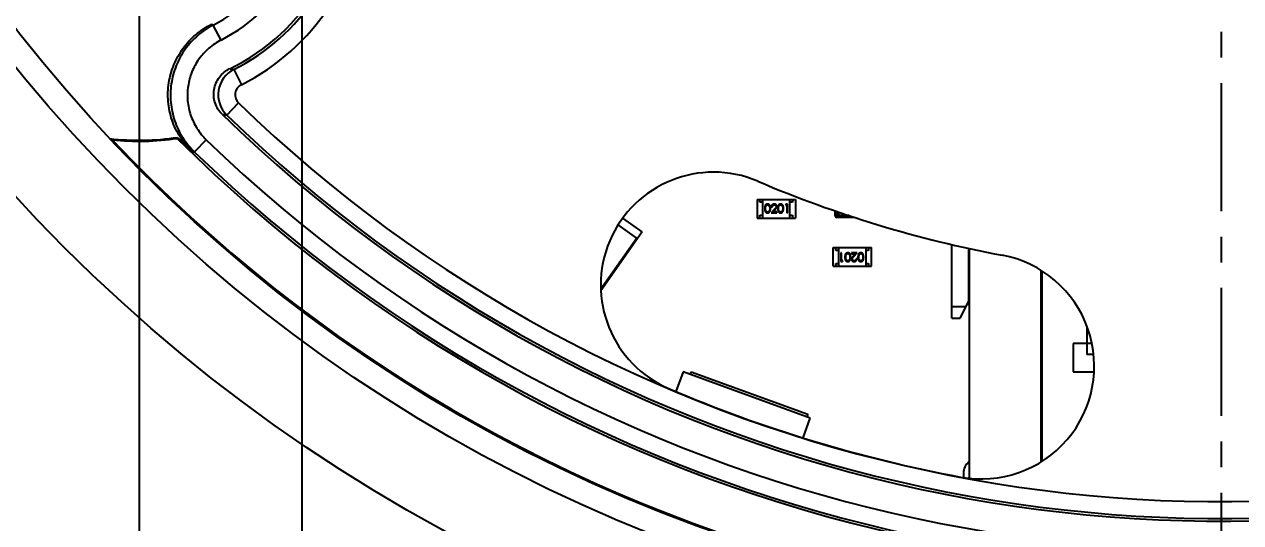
# Model space of a CAD drawing. Header units: millimetres. Extents: x -61 to 249, y -179 to 12.
# Drawn here: x 184.17 to 205.73, y -107.29 to -98.46 of the extents above; entities that cross this region are included whole.
import ezdxf

# ---------------------------------------------------------------- set-up
doc = ezdxf.new("R2010")
doc.units = ezdxf.units.MM
doc.header["$LTSCALE"] = 1.21
doc.header["$MEASUREMENT"] = 0
doc.header["$PDMODE"] = 3
doc.header["$PDSIZE"] = 0.3125
doc.linetypes.add('CENTER', pattern=[0.6, 0.375, -0.075, 0.075, -0.075])
doc.layers.get('0').update_dxf_attribs({"linetype": 'CONTINUOUS'})
doc.layers.get('DEFPOINTS').update_dxf_attribs({"linetype": 'CONTINUOUS'})
doc.layers.add('Dim', color=3, linetype='CONTINUOUS', lineweight=25)
doc.styles.get("Standard").update_dxf_attribs({"font": 'txt', "width": 0.8})
doc.dimstyles.get("Standard").update_dxf_attribs({"dimtxt": 0.15625, "dimasz": 0.1875, "dimexe": 0.125, "dimexo": 0.0625, "dimgap": 0.09, "dimtad": 0, "dimtih": 1, "dimtoh": 1, "dimzin": 4, "dimdsep": 46, "dimtxsty": 'STANDARD', "dimblk": '_FILLED', "dimblk1": '_FILLED', "dimblk2": '_FILLED', "dimcen": 0.09, "dimazin": 1, "dimtp": 0.01, "dimtm": 0.01, "dimtfac": 1, "dimtofl": 0, "dimtmove": 0, "dimatfit": 3, "dimldrblk": '_FILLED', "dimfxl": 1, "dimtolj": 1, "dimtzin": 4, "dimarcsym": 0})

# ---------------------------------------------------------------- blocks, each defined once
blk = doc.blocks.new('_FILLED')
at = {"color": 0, "linetype": 'ByBlock'}
blk.add_solid([(0, 0), (-1, 0.1667), (-1, -0.1667)], dxfattribs=at)
blk = doc.blocks.new('*D5')
at = {"color": 0, "linetype": 'ByBlock', "lineweight": -2}
for p, q in [((186.2, -95.978), (186.2, -118.553)), ((205.385, -114.403), (205.385, -118.553)), ((186.2, -118.428), (192.369, -118.428)), ((205.385, -118.428), (199.216, -118.428))]:
    blk.add_line(p, q, dxfattribs=at)
at = {"layer": 'DEFPOINTS', "color": 0, "linetype": 'ByBlock'}
for p in [(186.2, -95.915), (205.385, -114.341)]:
    blk.add_point(p, dxfattribs=at)
at = {"color": 0, "linetype": 'ByBlock', "lineweight": -2, "xscale": 2.5, "yscale": 2.5, "zscale": 2.5, "rotation": 180}
blk.add_blockref('_FILLED', (186.2, -118.428), dxfattribs=at)
at = {"color": 0, "linetype": 'ByBlock', "lineweight": -2, "xscale": 2.5, "yscale": 2.5, "zscale": 2.5}
blk.add_blockref('_FILLED', (205.385, -118.428), dxfattribs=at)
at = {"color": 0, "linetype": 'ByBlock', "lineweight": -2, "insert": (195.792, -118.428), "char_height": 2.5, "attachment_point": 5}
blk.add_mtext('\\A1;19.18', dxfattribs=at)
blk = doc.blocks.new('*D6')
at = {"color": 0, "linetype": 'ByBlock', "lineweight": -2}
for p, q in [((229.135, -81.978), (229.135, -118.553)), ((205.385, -114.403), (205.385, -118.553)), ((205.385, -118.428), (213.17, -118.428)), ((229.135, -118.428), (221.35, -118.428))]:
    blk.add_line(p, q, dxfattribs=at)
at = {"layer": 'DEFPOINTS', "color": 0, "linetype": 'ByBlock'}
for p in [(229.135, -81.915), (205.385, -114.341)]:
    blk.add_point(p, dxfattribs=at)
at = {"color": 0, "linetype": 'ByBlock', "lineweight": -2, "xscale": 2.5, "yscale": 2.5, "zscale": 2.5, "rotation": 180}
blk.add_blockref('_FILLED', (205.385, -118.428), dxfattribs=at)
at = {"color": 0, "linetype": 'ByBlock', "lineweight": -2, "xscale": 2.5, "yscale": 2.5, "zscale": 2.5}
blk.add_blockref('_FILLED', (229.135, -118.428), dxfattribs=at)
at = {"color": 0, "linetype": 'ByBlock', "lineweight": -2, "insert": (217.26, -118.428), "char_height": 2.5, "attachment_point": 5}
blk.add_mtext('\\A1;23.75', dxfattribs=at)
blk = doc.blocks.new('*D12')
at = {"layer": 'DEFPOINTS', "color": 0}
for p in [(189.085, -91.015), (205.385, -114.341), (205.385, -114.341)]:
    blk.add_point(p, dxfattribs=at)
at = {"layer": 'Dim', "color": 0, "lineweight": -2}
for p, q in [((189.085, -91.078), (189.085, -114.466)), ((191.585, -114.341), (193.645, -114.341)), ((202.885, -114.341), (200.825, -114.341)), ((205.385, -114.403), (205.385, -114.466))]:
    blk.add_line(p, q, dxfattribs=at)
at = {"layer": 'Dim', "color": 0, "lineweight": -2, "xscale": 2.5, "yscale": 2.5, "zscale": 2.5, "rotation": 180}
blk.add_blockref('_FILLED', (189.085, -114.341), dxfattribs=at)
at = {"layer": 'Dim', "color": 0, "lineweight": -2, "xscale": 2.5, "yscale": 2.5, "zscale": 2.5}
blk.add_blockref('_FILLED', (205.385, -114.341), dxfattribs=at)
at = {"layer": 'Dim', "color": 0, "insert": (197.235, -114.341), "char_height": 2.5, "attachment_point": 5}
blk.add_mtext('\\A1;16.30', dxfattribs=at)

msp = doc.modelspace()

# ---------------------------------------------------------------- linework, layer by layer
at = {"color": 6, "linetype": 'CENTER', "ltscale": 5}
msp.add_line((205.385, -48.683), (205.385, -114.341), dxfattribs=at)
at = {"color": 7, "linetype": 'Continuous'}
for p, q in [((187.653, -98.739), (187.516, -98.473)), ((187.879, -99.262), (188.013, -99.531)), ((187.755, -100.068), (187.964, -99.853)), ((186.882, -100.464), (186.876, -100.483)), ((187.391, -100.508), (187.183, -100.723)), ((197.157, -101.564), (197.157, -101.894)), ((197.157, -101.564), (197.837, -101.564)), ((197.207, -101.614), (197.207, -101.564)), ((197.257, -101.894), (197.257, -101.564)), ((197.737, -101.894), (197.737, -101.564)), ((197.787, -101.564), (197.787, -101.614)), ((197.837, -101.564), (197.837, -101.894)), ((197.257, -101.614), (197.207, -101.614)), ((197.381, -101.724), (197.375, -101.761)), ((197.466, -101.737), (197.408, -101.799)), ((197.414, -101.695), (197.427, -101.695)), ((197.44, -101.783), (197.478, -101.743)), ((197.51, -101.783), (197.44, -101.783)), ((197.51, -101.799), (197.51, -101.783)), ((197.612, -101.724), (197.606, -101.761)), ((197.671, -101.649), (197.662, -101.664)), ((197.662, -101.664), (197.685, -101.664)), ((197.698, -101.649), (197.671, -101.649)), ((197.685, -101.664), (197.685, -101.799)), ((197.698, -101.799), (197.698, -101.649)), ((197.787, -101.614), (197.737, -101.614)), ((198.538, -101.765), (198.538, -101.851)), ((198.568, -101.881), (198.568, -101.776)), ((198.599, -101.786), (198.599, -101.881)), ((195.119, -102.137), (194.774, -101.896)), ((197.157, -101.894), (197.837, -101.894)), ((197.207, -101.894), (197.207, -101.844)), ((197.207, -101.844), (197.257, -101.844)), ((197.408, -101.799), (197.51, -101.799)), ((197.685, -101.799), (197.698, -101.799)), ((197.737, -101.844), (197.787, -101.844)), ((197.787, -101.844), (197.787, -101.894)), ((198.792, -101.851), (198.538, -101.851)), ((198.568, -101.881), (198.882, -101.881)), ((195.119, -102.137), (194.388, -103.182)), ((195.023, -102.249), (194.692, -102.017)), ((195.023, -102.249), (194.387, -103.157)), ((198.503, -102.747), (198.503, -102.417)), ((198.503, -102.417), (199.183, -102.417)), ((198.553, -102.467), (198.553, -102.417)), ((198.603, -102.417), (198.603, -102.747)), ((199.083, -102.417), (199.083, -102.747)), ((199.133, -102.417), (199.133, -102.467)), ((199.183, -102.747), (199.183, -102.417)), ((200.61, -103.667), (200.61, -102.362)), ((200.91, -103.367), (200.91, -102.432)), ((200.915, -102.433), (200.915, -106.506)), ((198.603, -102.467), (198.553, -102.467)), ((198.641, -102.513), (198.641, -102.663)), ((198.655, -102.513), (198.641, -102.513)), ((198.655, -102.647), (198.655, -102.513)), ((198.678, -102.647), (198.655, -102.647)), ((198.669, -102.663), (198.678, -102.647)), ((198.728, -102.588), (198.733, -102.55)), ((198.83, -102.513), (198.83, -102.528)), ((198.931, -102.513), (198.83, -102.513)), ((198.83, -102.528), (198.899, -102.528)), ((198.899, -102.528), (198.862, -102.568)), ((198.873, -102.575), (198.931, -102.513)), ((198.926, -102.617), (198.912, -102.617)), ((198.958, -102.588), (198.964, -102.55)), ((199.133, -102.467), (199.083, -102.467)), ((198.503, -102.747), (199.183, -102.747)), ((198.553, -102.747), (198.553, -102.697)), ((198.553, -102.697), (198.603, -102.697)), ((198.641, -102.663), (198.669, -102.663)), ((199.083, -102.697), (199.133, -102.697)), ((199.133, -102.697), (199.133, -102.747)), ((202.195, -106.214), (202.195, -102.824)), ((202.21, -106.205), (202.21, -102.833)), ((200.915, -103.087), (200.91, -103.087)), ((200.91, -103.237), (200.915, -103.237)), ((200.86, -103.467), (200.61, -103.467)), ((200.76, -103.667), (200.91, -103.367)), ((200.61, -103.667), (200.76, -103.667)), ((203.001, -103.815), (203.001, -104.315)), ((203.006, -103.815), (203.001, -103.815)), ((202.76, -104.117), (202.76, -104.617)), ((203.093, -104.117), (202.76, -104.117)), ((203.124, -104.315), (203.001, -104.315)), ((195.844, -104.621), (195.717, -104.968)), ((198.099, -105.442), (195.844, -104.621)), ((195.972, -104.668), (195.991, -104.617)), ((195.991, -104.617), (198.058, -105.369)), ((202.76, -104.617), (203.132, -104.617)), ((197.973, -105.789), (198.099, -105.442)), ((198.058, -105.369), (198.04, -105.42)), ((200.815, -106.415), (200.815, -106.492))]:
    msp.add_line(p, q, dxfattribs=at)
for radius in [29, 27.5, 27.077]:
    msp.add_circle((205.385, -81.915), radius, dxfattribs=at)
for centre, radius, start, end in [((205.385, -81.915), 27.059, 223.4024, 352.7173), ((205.385, -81.915), 26.217, 225.0904, 351.0293), ((205.385, -81.915), 25.351, 225.6854, 350.4343), ((205.385, -81.915), 25.305, 225.8369, 350.2828), ((205.385, -81.915), 25.005, 225.8369, 350.2828), ((205.385, -81.915), 26.174, 225.9382, 350.1815), ((205.385, -81.915), 25.874, 225.9382, 350.1815), ((186.2, -95.915), 3.699, 295.7457, 136.4937), ((186.2, -95.915), 4.045, 296.6369, 56.1776), ((186.2, -95.915), 3.176, 297.2262, 135.0132), ((186.2, -95.915), 3.745, 296.6369, 56.1776), ((186.2, -95.915), 2.876, 297.2262, 135.0132), ((189.418, -93.133), 5.668, 250.0301, 250.3947), ((188.103, -99.709), 0.5, 116.6533, 225.8205), ((189.513, -91.713), 7.724, 257.2352, 257.7852), ((188.103, -99.709), 0.2, 116.6285, 225.8453), ((189.21, -91.184), 9.002, 260.1813, 260.6997), ((186.2, -95.915), 4.6, 263.5075, 278.5234), ((189.436, -92.983), 8.391, 243.4049, 243.7497), ((186.2, -95.915), 4.617, 264.0965, 278.4143), ((205.385, -81.915), 26.2, 225.0712, 225.8532), ((188.808, -91.405), 9.459, 259.8205, 260.1046), ((196.385, -103.081), 2, 66.9643, 246.9643), ((205.385, -81.915), 21, 246.9643, 259.3515), ((198.568, -101.851), 0.0305, 180, 270), ((201.135, -104.519), 2, 259.3515, 79.3515), ((200.78, -102.575), 0.15, 330.0959, 335.0846), ((201.065, -103.235), 0.25, 225.0102, 232.3922), ((205.385, -81.915), 25, 246.9643, 259.3515), ((201.065, -106.415), 0.25, 127.5841, 180)]:
    msp.add_arc(centre, radius, start, end, dxfattribs=at)
for points, knots in [([(187.137, -100.715), (187.097, -100.676), (187.022, -100.594), (186.924, -100.459), (186.844, -100.312), (186.781, -100.158), (186.738, -99.996), (186.705, -99.776), (186.715, -99.497), (186.79, -99.227), (186.886, -99.027), (186.976, -98.886), (187.082, -98.757), (187.203, -98.642), (187.336, -98.541), (187.432, -98.485), (187.482, -98.46)], [0, 0, 0, 0, 0.062528, 0.125055, 0.187583, 0.250111, 0.312639, 0.375166, 0.5, 0.624834, 0.687361, 0.749889, 0.812417, 0.874945, 0.937472, 1, 1, 1, 1]), ([(187.516, -98.473), (187.467, -98.498), (187.371, -98.554), (187.239, -98.655), (187.12, -98.771), (187.015, -98.901), (186.927, -99.041), (186.832, -99.241), (186.758, -99.511), (186.751, -99.789), (186.784, -100.008), (186.828, -100.169), (186.89, -100.323), (186.971, -100.468), (187.068, -100.603), (187.143, -100.685), (187.183, -100.723)], [0, 0, 0, 0, 0.062527, 0.125054, 0.187582, 0.250109, 0.312637, 0.375164, 0.5, 0.624836, 0.687363, 0.749891, 0.812418, 0.874946, 0.937473, 1, 1, 1, 1]), ([(187.653, -98.739), (187.576, -98.779), (187.43, -98.877), (187.253, -99.071), (187.127, -99.301), (187.058, -99.555), (187.05, -99.817), (187.105, -100.074), (187.218, -100.311), (187.329, -100.447), (187.391, -100.508)], [0, 0, 0, 0, 0.125, 0.25, 0.375, 0.5, 0.625, 0.75, 0.875, 1, 1, 1, 1]), ([(187.674, -100.054), (187.646, -100.027), (187.595, -99.964), (187.544, -99.854), (187.52, -99.736), (187.525, -99.615), (187.559, -99.499), (187.619, -99.395), (187.703, -99.307), (187.771, -99.264), (187.806, -99.246)], [0, 0, 0, 0, 0.125, 0.25, 0.375, 0.5, 0.625, 0.75, 0.875, 1, 1, 1, 1]), ([(197.343, -101.645), (197.342, -101.645), (197.339, -101.645), (197.336, -101.645), (197.332, -101.646), (197.329, -101.647), (197.326, -101.648), (197.323, -101.649), (197.32, -101.651), (197.317, -101.653), (197.314, -101.655), (197.311, -101.658), (197.309, -101.66), (197.307, -101.663), (197.304, -101.667), (197.302, -101.67), (197.301, -101.674), (197.299, -101.678), (197.297, -101.682), (197.296, -101.687), (197.295, -101.692), (197.294, -101.697), (197.293, -101.703), (197.293, -101.71), (197.293, -101.717), (197.293, -101.721), (197.293, -101.724)], [0, 0, 0, 0, 0.033742, 0.066533, 0.099153, 0.13154, 0.164087, 0.196563, 0.229707, 0.263315, 0.297504, 0.331686, 0.366482, 0.4021, 0.438958, 0.476748, 0.515985, 0.556589, 0.599519, 0.645765, 0.695487, 0.748721, 0.805687, 0.866754, 0.931405, 1, 1, 1, 1]), ([(197.293, -101.724), (197.293, -101.726), (197.293, -101.731), (197.293, -101.737), (197.293, -101.744), (197.294, -101.75), (197.295, -101.755), (197.296, -101.76), (197.297, -101.765), (197.299, -101.769), (197.301, -101.773), (197.302, -101.777), (197.305, -101.781), (197.307, -101.784), (197.309, -101.787), (197.311, -101.79), (197.314, -101.792), (197.317, -101.794), (197.32, -101.796), (197.323, -101.798), (197.326, -101.799), (197.329, -101.8), (197.332, -101.801), (197.336, -101.802), (197.339, -101.802), (197.342, -101.802), (197.343, -101.802)], [0, 0, 0, 0, 0.068113, 0.132564, 0.193427, 0.250218, 0.303569, 0.353576, 0.400235, 0.443586, 0.484619, 0.524292, 0.56238, 0.599049, 0.63494, 0.669782, 0.704009, 0.737842, 0.771098, 0.803896, 0.836415, 0.868639, 0.900715, 0.933378, 0.966213, 1, 1, 1, 1]), ([(197.306, -101.724), (197.306, -101.722), (197.306, -101.718), (197.306, -101.712), (197.307, -101.707), (197.307, -101.702), (197.308, -101.697), (197.309, -101.693), (197.31, -101.689), (197.311, -101.686), (197.312, -101.683), (197.313, -101.68), (197.315, -101.677), (197.316, -101.675), (197.318, -101.672), (197.32, -101.67), (197.322, -101.668), (197.325, -101.666), (197.329, -101.664), (197.333, -101.662), (197.338, -101.66), (197.342, -101.66), (197.343, -101.66)], [0, 0, 0, 0, 0.073302, 0.142286, 0.206253, 0.266017, 0.321612, 0.372532, 0.419497, 0.462398, 0.502825, 0.541489, 0.579034, 0.615143, 0.650298, 0.684912, 0.718701, 0.752189, 0.817245, 0.879117, 0.939613, 1, 1, 1, 1]), ([(197.343, -101.787), (197.342, -101.787), (197.338, -101.787), (197.333, -101.785), (197.329, -101.783), (197.325, -101.781), (197.322, -101.779), (197.32, -101.777), (197.318, -101.775), (197.316, -101.772), (197.315, -101.77), (197.313, -101.767), (197.312, -101.764), (197.311, -101.761), (197.309, -101.758), (197.309, -101.754), (197.308, -101.75), (197.307, -101.745), (197.307, -101.74), (197.306, -101.735), (197.306, -101.729), (197.306, -101.726), (197.306, -101.724)], [0, 0, 0, 0, 0.060034, 0.120278, 0.182348, 0.247919, 0.281641, 0.315701, 0.350322, 0.385703, 0.421819, 0.459196, 0.497866, 0.538301, 0.58121, 0.628183, 0.679403, 0.734699, 0.794074, 0.858416, 0.927049, 1, 1, 1, 1]), ([(197.395, -101.724), (197.394, -101.721), (197.394, -101.717), (197.394, -101.71), (197.394, -101.704), (197.393, -101.698), (197.392, -101.693), (197.391, -101.688), (197.389, -101.683), (197.388, -101.678), (197.386, -101.674), (197.384, -101.671), (197.382, -101.667), (197.38, -101.664), (197.377, -101.661), (197.375, -101.658), (197.372, -101.655), (197.369, -101.653), (197.366, -101.651), (197.363, -101.649), (197.36, -101.648), (197.357, -101.647), (197.353, -101.646), (197.35, -101.645), (197.346, -101.645), (197.344, -101.645), (197.343, -101.645)], [0, 0, 0, 0, 0.065278, 0.127205, 0.186168, 0.241675, 0.294115, 0.343609, 0.390387, 0.434463, 0.476646, 0.517002, 0.555936, 0.593716, 0.630057, 0.665601, 0.700745, 0.734917, 0.768681, 0.802087, 0.834849, 0.867433, 0.900138, 0.932806, 0.966212, 1, 1, 1, 1]), ([(197.343, -101.66), (197.345, -101.66), (197.348, -101.66), (197.353, -101.662), (197.358, -101.664), (197.361, -101.666), (197.364, -101.668), (197.366, -101.67), (197.368, -101.673), (197.37, -101.675), (197.372, -101.678), (197.373, -101.681), (197.375, -101.684), (197.376, -101.687), (197.377, -101.691), (197.378, -101.695), (197.379, -101.699), (197.38, -101.704), (197.38, -101.708), (197.381, -101.713), (197.381, -101.718), (197.381, -101.722), (197.381, -101.724)], [0, 0, 0, 0, 0.059689, 0.119507, 0.181075, 0.246162, 0.279894, 0.314468, 0.350403, 0.387474, 0.426147, 0.466624, 0.508745, 0.553328, 0.600058, 0.649177, 0.700552, 0.754894, 0.811825, 0.871514, 0.934319, 1, 1, 1, 1]), ([(197.343, -101.802), (197.344, -101.802), (197.346, -101.802), (197.35, -101.802), (197.353, -101.801), (197.357, -101.8), (197.36, -101.799), (197.363, -101.798), (197.366, -101.796), (197.369, -101.794), (197.372, -101.792), (197.375, -101.789), (197.377, -101.786), (197.38, -101.783), (197.382, -101.78), (197.384, -101.776), (197.386, -101.773), (197.388, -101.769), (197.389, -101.764), (197.391, -101.759), (197.392, -101.754), (197.393, -101.749), (197.394, -101.743), (197.394, -101.737), (197.394, -101.73), (197.394, -101.726), (197.395, -101.724)], [0, 0, 0, 0, 0.033824, 0.067298, 0.10028, 0.133019, 0.165736, 0.198792, 0.232372, 0.266409, 0.301016, 0.336196, 0.371972, 0.408574, 0.446394, 0.485225, 0.525372, 0.567224, 0.611081, 0.65775, 0.70702, 0.759235, 0.814484, 0.873227, 0.934937, 1, 1, 1, 1]), ([(197.375, -101.761), (197.375, -101.762), (197.374, -101.764), (197.373, -101.767), (197.371, -101.77), (197.37, -101.773), (197.368, -101.775), (197.366, -101.777), (197.364, -101.779), (197.361, -101.781), (197.358, -101.784), (197.353, -101.786), (197.348, -101.787), (197.345, -101.787), (197.343, -101.787)], [0, 0, 0, 0, 0.075949, 0.148549, 0.218996, 0.286119, 0.351826, 0.416074, 0.478265, 0.540325, 0.660405, 0.774606, 0.887187, 1, 1, 1, 1]), ([(197.463, -101.645), (197.461, -101.645), (197.458, -101.645), (197.453, -101.646), (197.448, -101.647), (197.444, -101.648), (197.44, -101.65), (197.436, -101.653), (197.432, -101.655), (197.428, -101.659), (197.425, -101.662), (197.422, -101.666), (197.42, -101.67), (197.418, -101.675), (197.416, -101.679), (197.415, -101.684), (197.414, -101.689), (197.414, -101.693), (197.414, -101.695)], [0, 0, 0, 0, 0.06445, 0.126725, 0.187421, 0.247417, 0.306749, 0.366595, 0.427749, 0.490235, 0.553031, 0.614805, 0.676505, 0.738096, 0.801021, 0.864897, 0.931209, 1, 1, 1, 1]), ([(197.427, -101.695), (197.427, -101.693), (197.428, -101.691), (197.428, -101.687), (197.429, -101.683), (197.43, -101.68), (197.432, -101.677), (197.434, -101.674), (197.436, -101.672), (197.438, -101.669), (197.44, -101.667), (197.443, -101.665), (197.446, -101.664), (197.449, -101.662), (197.452, -101.661), (197.455, -101.661), (197.458, -101.66), (197.461, -101.66), (197.462, -101.66)], [0, 0, 0, 0, 0.073648, 0.143686, 0.210962, 0.275557, 0.338064, 0.399311, 0.4594, 0.51934, 0.579024, 0.637809, 0.695959, 0.754122, 0.813113, 0.873453, 0.935561, 1, 1, 1, 1]), ([(197.462, -101.66), (197.463, -101.66), (197.465, -101.66), (197.469, -101.661), (197.472, -101.661), (197.475, -101.662), (197.477, -101.664), (197.48, -101.665), (197.483, -101.667), (197.485, -101.669), (197.487, -101.671), (197.489, -101.674), (197.491, -101.676), (197.492, -101.679), (197.493, -101.682), (197.494, -101.685), (197.494, -101.687), (197.494, -101.69), (197.495, -101.691)], [0, 0, 0, 0, 0.068027, 0.133505, 0.19695, 0.26027, 0.322741, 0.384982, 0.448465, 0.513424, 0.578224, 0.640011, 0.700094, 0.760067, 0.819012, 0.877878, 0.938035, 1, 1, 1, 1]), ([(197.508, -101.689), (197.508, -101.688), (197.508, -101.685), (197.507, -101.681), (197.506, -101.676), (197.505, -101.672), (197.503, -101.669), (197.501, -101.665), (197.498, -101.661), (197.495, -101.658), (197.492, -101.655), (197.489, -101.652), (197.485, -101.65), (197.481, -101.648), (197.477, -101.647), (197.472, -101.646), (197.468, -101.645), (197.464, -101.645), (197.463, -101.645)], [0, 0, 0, 0, 0.06271, 0.123347, 0.183401, 0.242828, 0.302097, 0.36242, 0.423725, 0.487032, 0.550491, 0.612709, 0.674265, 0.73617, 0.799211, 0.863483, 0.930525, 1, 1, 1, 1]), ([(197.495, -101.691), (197.494, -101.692), (197.494, -101.695), (197.493, -101.7), (197.492, -101.705), (197.49, -101.709), (197.488, -101.712), (197.486, -101.714), (197.483, -101.717), (197.481, -101.721), (197.478, -101.724), (197.474, -101.728), (197.47, -101.732), (197.468, -101.735), (197.466, -101.737)], [0, 0, 0, 0, 0.088014, 0.174976, 0.2638, 0.355443, 0.406413, 0.465519, 0.533076, 0.609353, 0.693899, 0.787171, 0.889197, 1, 1, 1, 1]), ([(197.478, -101.743), (197.479, -101.742), (197.482, -101.739), (197.486, -101.734), (197.489, -101.73), (197.493, -101.726), (197.495, -101.723), (197.498, -101.719), (197.5, -101.716), (197.502, -101.712), (197.505, -101.708), (197.507, -101.702), (197.508, -101.696), (197.508, -101.691), (197.508, -101.689)], [0, 0, 0, 0, 0.09953, 0.192079, 0.277712, 0.357454, 0.429648, 0.495771, 0.555538, 0.608657, 0.707578, 0.804328, 0.901298, 1, 1, 1, 1]), ([(197.573, -101.645), (197.572, -101.645), (197.57, -101.645), (197.567, -101.645), (197.563, -101.646), (197.56, -101.647), (197.557, -101.648), (197.554, -101.649), (197.551, -101.651), (197.548, -101.653), (197.545, -101.655), (197.542, -101.658), (197.54, -101.66), (197.537, -101.663), (197.535, -101.667), (197.533, -101.67), (197.531, -101.674), (197.53, -101.678), (197.528, -101.682), (197.527, -101.687), (197.526, -101.692), (197.525, -101.697), (197.524, -101.703), (197.524, -101.71), (197.523, -101.717), (197.523, -101.721), (197.523, -101.724)], [0, 0, 0, 0, 0.033742, 0.066533, 0.099153, 0.13154, 0.164087, 0.196563, 0.229707, 0.263315, 0.297504, 0.331686, 0.366482, 0.4021, 0.438958, 0.476748, 0.515985, 0.556589, 0.599519, 0.645765, 0.695487, 0.748721, 0.805687, 0.866754, 0.931405, 1, 1, 1, 1]), ([(197.523, -101.724), (197.523, -101.726), (197.523, -101.731), (197.524, -101.737), (197.524, -101.744), (197.525, -101.75), (197.526, -101.755), (197.527, -101.76), (197.528, -101.765), (197.53, -101.769), (197.531, -101.773), (197.533, -101.777), (197.535, -101.781), (197.537, -101.784), (197.54, -101.787), (197.542, -101.79), (197.545, -101.792), (197.548, -101.794), (197.551, -101.796), (197.554, -101.798), (197.557, -101.799), (197.56, -101.8), (197.563, -101.801), (197.567, -101.802), (197.57, -101.802), (197.572, -101.802), (197.573, -101.802)], [0, 0, 0, 0, 0.068113, 0.132564, 0.193427, 0.250218, 0.303569, 0.353576, 0.400235, 0.443586, 0.484619, 0.524292, 0.56238, 0.599049, 0.63494, 0.669782, 0.704009, 0.737842, 0.771098, 0.803896, 0.836415, 0.868639, 0.900715, 0.933378, 0.966213, 1, 1, 1, 1]), ([(197.537, -101.724), (197.537, -101.722), (197.537, -101.718), (197.537, -101.712), (197.537, -101.707), (197.538, -101.702), (197.539, -101.697), (197.539, -101.693), (197.54, -101.689), (197.541, -101.686), (197.543, -101.683), (197.544, -101.68), (197.545, -101.677), (197.547, -101.675), (197.549, -101.672), (197.551, -101.67), (197.553, -101.668), (197.556, -101.666), (197.559, -101.664), (197.564, -101.662), (197.569, -101.66), (197.572, -101.66), (197.574, -101.66)], [0, 0, 0, 0, 0.073302, 0.142286, 0.206253, 0.266017, 0.321612, 0.372532, 0.419497, 0.462398, 0.502825, 0.541489, 0.579034, 0.615143, 0.650298, 0.684912, 0.718701, 0.752189, 0.817245, 0.879117, 0.939613, 1, 1, 1, 1]), ([(197.574, -101.787), (197.572, -101.787), (197.569, -101.787), (197.564, -101.785), (197.559, -101.783), (197.556, -101.781), (197.553, -101.779), (197.551, -101.777), (197.549, -101.775), (197.547, -101.772), (197.545, -101.77), (197.544, -101.767), (197.543, -101.764), (197.541, -101.761), (197.54, -101.758), (197.539, -101.754), (197.539, -101.75), (197.538, -101.745), (197.537, -101.74), (197.537, -101.735), (197.537, -101.729), (197.537, -101.726), (197.537, -101.724)], [0, 0, 0, 0, 0.060034, 0.120278, 0.182348, 0.247919, 0.281641, 0.315701, 0.350322, 0.385703, 0.421819, 0.459196, 0.497866, 0.538301, 0.58121, 0.628183, 0.679403, 0.734699, 0.794074, 0.858416, 0.927049, 1, 1, 1, 1]), ([(197.625, -101.724), (197.625, -101.721), (197.625, -101.717), (197.625, -101.71), (197.624, -101.704), (197.624, -101.698), (197.623, -101.693), (197.622, -101.688), (197.62, -101.683), (197.619, -101.678), (197.617, -101.674), (197.615, -101.671), (197.613, -101.667), (197.61, -101.664), (197.608, -101.661), (197.605, -101.658), (197.603, -101.655), (197.6, -101.653), (197.597, -101.651), (197.594, -101.649), (197.591, -101.648), (197.587, -101.647), (197.584, -101.646), (197.581, -101.645), (197.577, -101.645), (197.575, -101.645), (197.573, -101.645)], [0, 0, 0, 0, 0.065278, 0.127205, 0.186168, 0.241675, 0.294115, 0.343609, 0.390387, 0.434463, 0.476646, 0.517002, 0.555936, 0.593716, 0.630057, 0.665601, 0.700745, 0.734917, 0.768681, 0.802087, 0.834849, 0.867433, 0.900138, 0.932806, 0.966212, 1, 1, 1, 1]), ([(197.573, -101.802), (197.575, -101.802), (197.577, -101.802), (197.581, -101.802), (197.584, -101.801), (197.587, -101.8), (197.591, -101.799), (197.594, -101.798), (197.597, -101.796), (197.6, -101.794), (197.603, -101.792), (197.606, -101.789), (197.608, -101.786), (197.611, -101.783), (197.613, -101.78), (197.615, -101.776), (197.617, -101.773), (197.619, -101.769), (197.62, -101.764), (197.622, -101.759), (197.623, -101.754), (197.624, -101.749), (197.624, -101.743), (197.625, -101.737), (197.625, -101.73), (197.625, -101.726), (197.625, -101.724)], [0, 0, 0, 0, 0.033824, 0.067298, 0.10028, 0.133019, 0.165736, 0.198792, 0.232372, 0.266409, 0.301016, 0.336196, 0.371972, 0.408574, 0.446394, 0.485225, 0.525372, 0.567224, 0.611081, 0.65775, 0.70702, 0.759235, 0.814484, 0.873227, 0.934937, 1, 1, 1, 1]), ([(197.574, -101.66), (197.576, -101.66), (197.579, -101.66), (197.584, -101.662), (197.588, -101.664), (197.592, -101.666), (197.595, -101.668), (197.597, -101.67), (197.599, -101.673), (197.601, -101.675), (197.602, -101.678), (197.604, -101.681), (197.605, -101.684), (197.607, -101.687), (197.608, -101.691), (197.609, -101.695), (197.61, -101.699), (197.611, -101.704), (197.611, -101.708), (197.612, -101.713), (197.612, -101.718), (197.612, -101.722), (197.612, -101.724)], [0, 0, 0, 0, 0.059689, 0.119507, 0.181075, 0.246162, 0.279894, 0.314468, 0.350403, 0.387474, 0.426147, 0.466624, 0.508745, 0.553328, 0.600058, 0.649177, 0.700552, 0.754894, 0.811825, 0.871514, 0.934319, 1, 1, 1, 1]), ([(197.606, -101.761), (197.606, -101.762), (197.605, -101.764), (197.604, -101.767), (197.602, -101.77), (197.601, -101.773), (197.599, -101.775), (197.597, -101.777), (197.595, -101.779), (197.592, -101.781), (197.588, -101.784), (197.584, -101.786), (197.579, -101.787), (197.576, -101.787), (197.574, -101.787)], [0, 0, 0, 0, 0.075949, 0.148549, 0.218996, 0.286119, 0.351826, 0.416074, 0.478265, 0.540325, 0.660405, 0.774606, 0.887187, 1, 1, 1, 1]), ([(198.766, -102.509), (198.765, -102.509), (198.762, -102.509), (198.759, -102.509), (198.755, -102.51), (198.752, -102.511), (198.749, -102.512), (198.746, -102.514), (198.742, -102.515), (198.739, -102.517), (198.737, -102.52), (198.734, -102.522), (198.731, -102.525), (198.729, -102.528), (198.727, -102.531), (198.725, -102.535), (198.723, -102.539), (198.721, -102.543), (198.719, -102.547), (198.718, -102.552), (198.717, -102.557), (198.716, -102.562), (198.715, -102.568), (198.714, -102.574), (198.714, -102.581), (198.714, -102.585), (198.714, -102.588)], [0, 0, 0, 0, 0.033824, 0.067298, 0.10028, 0.133019, 0.165736, 0.198792, 0.232372, 0.266409, 0.301016, 0.336196, 0.371972, 0.408574, 0.446394, 0.485225, 0.525372, 0.567224, 0.611081, 0.65775, 0.70702, 0.759235, 0.814484, 0.873227, 0.934937, 1, 1, 1, 1]), ([(198.714, -102.588), (198.714, -102.59), (198.714, -102.594), (198.714, -102.601), (198.715, -102.607), (198.716, -102.613), (198.717, -102.618), (198.718, -102.624), (198.719, -102.628), (198.721, -102.633), (198.723, -102.637), (198.725, -102.641), (198.727, -102.644), (198.729, -102.648), (198.731, -102.651), (198.734, -102.653), (198.737, -102.656), (198.74, -102.658), (198.743, -102.66), (198.746, -102.662), (198.749, -102.663), (198.752, -102.664), (198.755, -102.665), (198.759, -102.666), (198.762, -102.666), (198.765, -102.666), (198.766, -102.667)], [0, 0, 0, 0, 0.065278, 0.127205, 0.186168, 0.241675, 0.294115, 0.343609, 0.390387, 0.434463, 0.476646, 0.517002, 0.555936, 0.593716, 0.630057, 0.665601, 0.700745, 0.734917, 0.768681, 0.802087, 0.834849, 0.867433, 0.900138, 0.932806, 0.966212, 1, 1, 1, 1]), ([(198.765, -102.651), (198.764, -102.651), (198.761, -102.651), (198.756, -102.65), (198.751, -102.647), (198.747, -102.645), (198.744, -102.643), (198.742, -102.641), (198.74, -102.639), (198.739, -102.636), (198.737, -102.633), (198.735, -102.63), (198.734, -102.627), (198.733, -102.624), (198.731, -102.62), (198.73, -102.616), (198.73, -102.612), (198.729, -102.608), (198.728, -102.603), (198.728, -102.598), (198.728, -102.593), (198.728, -102.589), (198.728, -102.588)], [0, 0, 0, 0, 0.059689, 0.119507, 0.181075, 0.246162, 0.279894, 0.314468, 0.350403, 0.387474, 0.426147, 0.466624, 0.508745, 0.553328, 0.600058, 0.649177, 0.700552, 0.754894, 0.811825, 0.871514, 0.934319, 1, 1, 1, 1]), ([(198.733, -102.55), (198.734, -102.549), (198.734, -102.547), (198.736, -102.544), (198.737, -102.541), (198.739, -102.539), (198.741, -102.536), (198.742, -102.534), (198.744, -102.532), (198.747, -102.53), (198.751, -102.528), (198.756, -102.526), (198.76, -102.524), (198.764, -102.524), (198.765, -102.524)], [0, 0, 0, 0, 0.075949, 0.148549, 0.218996, 0.286119, 0.351826, 0.416074, 0.478265, 0.540325, 0.660405, 0.774606, 0.887187, 1, 1, 1, 1]), ([(198.765, -102.524), (198.767, -102.524), (198.77, -102.524), (198.775, -102.526), (198.78, -102.528), (198.784, -102.53), (198.787, -102.533), (198.789, -102.534), (198.791, -102.537), (198.792, -102.539), (198.794, -102.541), (198.795, -102.544), (198.797, -102.547), (198.798, -102.55), (198.799, -102.554), (198.8, -102.557), (198.801, -102.561), (198.802, -102.566), (198.802, -102.571), (198.802, -102.576), (198.803, -102.582), (198.803, -102.586), (198.803, -102.588)], [0, 0, 0, 0, 0.060034, 0.120278, 0.182348, 0.247919, 0.281641, 0.315701, 0.350322, 0.385703, 0.421819, 0.459196, 0.497866, 0.538301, 0.58121, 0.628183, 0.679403, 0.734699, 0.794074, 0.858416, 0.927049, 1, 1, 1, 1]), ([(198.803, -102.588), (198.803, -102.59), (198.803, -102.594), (198.802, -102.599), (198.802, -102.605), (198.801, -102.609), (198.801, -102.614), (198.8, -102.618), (198.799, -102.622), (198.798, -102.625), (198.797, -102.628), (198.795, -102.631), (198.794, -102.634), (198.792, -102.636), (198.791, -102.639), (198.789, -102.641), (198.787, -102.643), (198.784, -102.645), (198.78, -102.647), (198.775, -102.65), (198.77, -102.651), (198.767, -102.651), (198.765, -102.651)], [0, 0, 0, 0, 0.073302, 0.142286, 0.206253, 0.266017, 0.321612, 0.372532, 0.419497, 0.462398, 0.502825, 0.541489, 0.579034, 0.615143, 0.650298, 0.684912, 0.718701, 0.752189, 0.817245, 0.879117, 0.939613, 1, 1, 1, 1]), ([(198.816, -102.588), (198.816, -102.585), (198.816, -102.581), (198.816, -102.574), (198.815, -102.567), (198.814, -102.562), (198.814, -102.556), (198.813, -102.551), (198.811, -102.546), (198.81, -102.542), (198.808, -102.538), (198.806, -102.534), (198.804, -102.531), (198.802, -102.527), (198.8, -102.524), (198.797, -102.522), (198.795, -102.519), (198.792, -102.517), (198.789, -102.515), (198.786, -102.513), (198.783, -102.512), (198.779, -102.511), (198.776, -102.51), (198.773, -102.509), (198.769, -102.509), (198.767, -102.509), (198.766, -102.509)], [0, 0, 0, 0, 0.068113, 0.132564, 0.193427, 0.250218, 0.303569, 0.353576, 0.400235, 0.443586, 0.484619, 0.524292, 0.56238, 0.599049, 0.63494, 0.669782, 0.704009, 0.737842, 0.771098, 0.803896, 0.836415, 0.868639, 0.900715, 0.933378, 0.966213, 1, 1, 1, 1]), ([(198.766, -102.667), (198.767, -102.666), (198.769, -102.666), (198.773, -102.666), (198.776, -102.665), (198.78, -102.664), (198.783, -102.663), (198.786, -102.662), (198.789, -102.66), (198.792, -102.658), (198.795, -102.656), (198.797, -102.653), (198.8, -102.651), (198.802, -102.648), (198.804, -102.645), (198.806, -102.641), (198.808, -102.637), (198.81, -102.633), (198.811, -102.629), (198.813, -102.624), (198.814, -102.619), (198.815, -102.614), (198.815, -102.608), (198.816, -102.601), (198.816, -102.595), (198.816, -102.59), (198.816, -102.588)], [0, 0, 0, 0, 0.033742, 0.066533, 0.099153, 0.13154, 0.164087, 0.196563, 0.229707, 0.263315, 0.297504, 0.331686, 0.366482, 0.4021, 0.438958, 0.476748, 0.515985, 0.556589, 0.599519, 0.645765, 0.695487, 0.748721, 0.805687, 0.866754, 0.931405, 1, 1, 1, 1]), ([(198.862, -102.568), (198.86, -102.57), (198.858, -102.573), (198.854, -102.577), (198.85, -102.581), (198.847, -102.585), (198.844, -102.589), (198.842, -102.592), (198.839, -102.595), (198.837, -102.599), (198.835, -102.604), (198.833, -102.61), (198.832, -102.616), (198.832, -102.62), (198.831, -102.622)], [0, 0, 0, 0, 0.09953, 0.192079, 0.277712, 0.357454, 0.429648, 0.495771, 0.555538, 0.608657, 0.707578, 0.804328, 0.901298, 1, 1, 1, 1]), ([(198.831, -102.622), (198.831, -102.623), (198.832, -102.626), (198.832, -102.631), (198.833, -102.635), (198.834, -102.639), (198.836, -102.643), (198.838, -102.646), (198.841, -102.65), (198.844, -102.653), (198.847, -102.656), (198.851, -102.659), (198.854, -102.661), (198.858, -102.663), (198.863, -102.665), (198.867, -102.666), (198.872, -102.666), (198.875, -102.666), (198.877, -102.667)], [0, 0, 0, 0, 0.06271, 0.123347, 0.183401, 0.242828, 0.302097, 0.36242, 0.423725, 0.487032, 0.550491, 0.612709, 0.674265, 0.73617, 0.799211, 0.863483, 0.930525, 1, 1, 1, 1]), ([(198.845, -102.621), (198.845, -102.619), (198.845, -102.616), (198.846, -102.611), (198.848, -102.606), (198.85, -102.603), (198.852, -102.599), (198.854, -102.597), (198.856, -102.594), (198.859, -102.591), (198.862, -102.587), (198.865, -102.583), (198.869, -102.579), (198.872, -102.576), (198.873, -102.575)], [0, 0, 0, 0, 0.088014, 0.174976, 0.2638, 0.355443, 0.406413, 0.465519, 0.533076, 0.609353, 0.693899, 0.787171, 0.889197, 1, 1, 1, 1]), ([(198.877, -102.651), (198.876, -102.651), (198.874, -102.651), (198.871, -102.651), (198.868, -102.65), (198.865, -102.649), (198.862, -102.648), (198.859, -102.646), (198.857, -102.644), (198.854, -102.642), (198.852, -102.64), (198.85, -102.637), (198.849, -102.635), (198.847, -102.632), (198.846, -102.63), (198.845, -102.627), (198.845, -102.624), (198.845, -102.622), (198.845, -102.621)], [0, 0, 0, 0, 0.068027, 0.133505, 0.19695, 0.26027, 0.322741, 0.384982, 0.448465, 0.513424, 0.578224, 0.640011, 0.700094, 0.760067, 0.819012, 0.877878, 0.938035, 1, 1, 1, 1]), ([(198.877, -102.667), (198.878, -102.666), (198.882, -102.666), (198.887, -102.666), (198.891, -102.665), (198.896, -102.663), (198.9, -102.661), (198.904, -102.659), (198.908, -102.656), (198.911, -102.652), (198.914, -102.649), (198.917, -102.645), (198.92, -102.641), (198.922, -102.636), (198.923, -102.632), (198.925, -102.627), (198.925, -102.622), (198.926, -102.618), (198.926, -102.617)], [0, 0, 0, 0, 0.06445, 0.126725, 0.187421, 0.247417, 0.306749, 0.366595, 0.427749, 0.490235, 0.553031, 0.614805, 0.676505, 0.738096, 0.801021, 0.864897, 0.931209, 1, 1, 1, 1]), ([(198.912, -102.617), (198.912, -102.618), (198.912, -102.62), (198.911, -102.624), (198.91, -102.628), (198.909, -102.631), (198.907, -102.634), (198.906, -102.637), (198.904, -102.64), (198.901, -102.642), (198.899, -102.644), (198.896, -102.646), (198.894, -102.648), (198.891, -102.649), (198.888, -102.65), (198.884, -102.651), (198.881, -102.651), (198.879, -102.651), (198.877, -102.651)], [0, 0, 0, 0, 0.073648, 0.143686, 0.210962, 0.275557, 0.338064, 0.399311, 0.4594, 0.51934, 0.579024, 0.637809, 0.695959, 0.754122, 0.813113, 0.873453, 0.935561, 1, 1, 1, 1]), ([(198.997, -102.509), (198.995, -102.509), (198.993, -102.509), (198.99, -102.509), (198.986, -102.51), (198.983, -102.511), (198.98, -102.512), (198.976, -102.514), (198.973, -102.515), (198.97, -102.517), (198.967, -102.52), (198.965, -102.522), (198.962, -102.525), (198.96, -102.528), (198.957, -102.531), (198.955, -102.535), (198.953, -102.539), (198.952, -102.543), (198.95, -102.547), (198.949, -102.552), (198.947, -102.557), (198.947, -102.562), (198.946, -102.568), (198.945, -102.574), (198.945, -102.581), (198.945, -102.585), (198.945, -102.588)], [0, 0, 0, 0, 0.033824, 0.067298, 0.10028, 0.133019, 0.165736, 0.198792, 0.232372, 0.266409, 0.301016, 0.336196, 0.371972, 0.408574, 0.446394, 0.485225, 0.525372, 0.567224, 0.611081, 0.65775, 0.70702, 0.759235, 0.814484, 0.873227, 0.934937, 1, 1, 1, 1]), ([(198.945, -102.588), (198.945, -102.59), (198.945, -102.594), (198.945, -102.601), (198.946, -102.607), (198.947, -102.613), (198.948, -102.618), (198.949, -102.624), (198.95, -102.628), (198.952, -102.633), (198.953, -102.637), (198.955, -102.641), (198.958, -102.644), (198.96, -102.648), (198.962, -102.651), (198.965, -102.653), (198.967, -102.656), (198.97, -102.658), (198.973, -102.66), (198.976, -102.662), (198.98, -102.663), (198.983, -102.664), (198.986, -102.665), (198.99, -102.666), (198.993, -102.666), (198.995, -102.666), (198.997, -102.667)], [0, 0, 0, 0, 0.065278, 0.127205, 0.186168, 0.241675, 0.294115, 0.343609, 0.390387, 0.434463, 0.476646, 0.517002, 0.555936, 0.593716, 0.630057, 0.665601, 0.700745, 0.734917, 0.768681, 0.802087, 0.834849, 0.867433, 0.900138, 0.932806, 0.966212, 1, 1, 1, 1]), ([(198.996, -102.651), (198.995, -102.651), (198.991, -102.651), (198.986, -102.65), (198.982, -102.647), (198.978, -102.645), (198.975, -102.643), (198.973, -102.641), (198.971, -102.639), (198.969, -102.636), (198.968, -102.633), (198.966, -102.63), (198.965, -102.627), (198.963, -102.624), (198.962, -102.62), (198.961, -102.616), (198.96, -102.612), (198.96, -102.608), (198.959, -102.603), (198.959, -102.598), (198.958, -102.593), (198.958, -102.589), (198.958, -102.588)], [0, 0, 0, 0, 0.059689, 0.119507, 0.181075, 0.246162, 0.279894, 0.314468, 0.350403, 0.387474, 0.426147, 0.466624, 0.508745, 0.553328, 0.600058, 0.649177, 0.700552, 0.754894, 0.811825, 0.871514, 0.934319, 1, 1, 1, 1]), ([(198.964, -102.55), (198.964, -102.549), (198.965, -102.547), (198.967, -102.544), (198.968, -102.541), (198.97, -102.539), (198.971, -102.536), (198.973, -102.534), (198.975, -102.532), (198.978, -102.53), (198.982, -102.528), (198.986, -102.526), (198.991, -102.524), (198.995, -102.524), (198.996, -102.524)], [0, 0, 0, 0, 0.075949, 0.148549, 0.218996, 0.286119, 0.351826, 0.416074, 0.478265, 0.540325, 0.660405, 0.774606, 0.887187, 1, 1, 1, 1]), ([(198.996, -102.524), (198.998, -102.524), (199.001, -102.524), (199.006, -102.526), (199.011, -102.528), (199.015, -102.53), (199.017, -102.533), (199.019, -102.534), (199.021, -102.537), (199.023, -102.539), (199.025, -102.541), (199.026, -102.544), (199.028, -102.547), (199.029, -102.55), (199.03, -102.554), (199.031, -102.557), (199.032, -102.561), (199.032, -102.566), (199.033, -102.571), (199.033, -102.576), (199.033, -102.582), (199.033, -102.586), (199.033, -102.588)], [0, 0, 0, 0, 0.060034, 0.120278, 0.182348, 0.247919, 0.281641, 0.315701, 0.350322, 0.385703, 0.421819, 0.459196, 0.497866, 0.538301, 0.58121, 0.628183, 0.679403, 0.734699, 0.794074, 0.858416, 0.927049, 1, 1, 1, 1]), ([(199.033, -102.588), (199.033, -102.59), (199.033, -102.594), (199.033, -102.599), (199.033, -102.605), (199.032, -102.609), (199.032, -102.614), (199.031, -102.618), (199.03, -102.622), (199.029, -102.625), (199.028, -102.628), (199.026, -102.631), (199.025, -102.634), (199.023, -102.636), (199.021, -102.639), (199.019, -102.641), (199.017, -102.643), (199.015, -102.645), (199.011, -102.647), (199.006, -102.65), (199.001, -102.651), (198.998, -102.651), (198.996, -102.651)], [0, 0, 0, 0, 0.073302, 0.142286, 0.206253, 0.266017, 0.321612, 0.372532, 0.419497, 0.462398, 0.502825, 0.541489, 0.579034, 0.615143, 0.650298, 0.684912, 0.718701, 0.752189, 0.817245, 0.879117, 0.939613, 1, 1, 1, 1]), ([(199.047, -102.588), (199.047, -102.585), (199.047, -102.581), (199.046, -102.574), (199.046, -102.567), (199.045, -102.562), (199.044, -102.556), (199.043, -102.551), (199.042, -102.546), (199.04, -102.542), (199.039, -102.538), (199.037, -102.534), (199.035, -102.531), (199.033, -102.527), (199.03, -102.524), (199.028, -102.522), (199.025, -102.519), (199.022, -102.517), (199.02, -102.515), (199.017, -102.513), (199.013, -102.512), (199.01, -102.511), (199.007, -102.51), (199.004, -102.509), (199, -102.509), (198.998, -102.509), (198.997, -102.509)], [0, 0, 0, 0, 0.068113, 0.132564, 0.193427, 0.250218, 0.303569, 0.353576, 0.400235, 0.443586, 0.484619, 0.524292, 0.56238, 0.599049, 0.63494, 0.669782, 0.704009, 0.737842, 0.771098, 0.803896, 0.836415, 0.868639, 0.900715, 0.933378, 0.966213, 1, 1, 1, 1]), ([(198.997, -102.667), (198.998, -102.666), (199, -102.666), (199.004, -102.666), (199.007, -102.665), (199.01, -102.664), (199.014, -102.663), (199.017, -102.662), (199.02, -102.66), (199.023, -102.658), (199.025, -102.656), (199.028, -102.653), (199.031, -102.651), (199.033, -102.648), (199.035, -102.645), (199.037, -102.641), (199.039, -102.637), (199.041, -102.633), (199.042, -102.629), (199.043, -102.624), (199.044, -102.619), (199.045, -102.614), (199.046, -102.608), (199.046, -102.601), (199.047, -102.595), (199.047, -102.59), (199.047, -102.588)], [0, 0, 0, 0, 0.033742, 0.066533, 0.099153, 0.13154, 0.164087, 0.196563, 0.229707, 0.263315, 0.297504, 0.331686, 0.366482, 0.4021, 0.438958, 0.476748, 0.515985, 0.556589, 0.599519, 0.645765, 0.695487, 0.748721, 0.805687, 0.866754, 0.931405, 1, 1, 1, 1])]:
    msp.add_open_spline(points, degree=3, knots=knots, dxfattribs=at)

# ---------------------------------------------------------------- dimensions: what is measured, and where the dimension line sits
at = {"layer": 'Dim'}
for base, p1, p2, override, picture, middle in [((229.135, -118.428), (205.385, -114.341), (229.135, -81.915), {"dimtxt": 2.5, "dimasz": 2.5, "dimtih": 0, "dimtoh": 0, "dimzin": 0, "dimcen": 0.198, "dimadec": 0, "dimazin": 0, "dimtp": 0, "dimtm": 0, "dimtdec": 4, "dimtzin": 0}, '*D6', (217.26, -118.428)), ((205.385, -114.341), (189.085, -91.015), (205.385, -114.341), {"dimtxt": 2.5, "dimasz": 2.5, "dimtih": 0, "dimtoh": 0, "dimzin": 0, "dimblk": '_FILLED', "dimcen": 0.198, "dimadec": 0, "dimazin": 0, "dimtp": 0, "dimtm": 0, "dimtdec": 4, "dimtzin": 0}, '*D12', (197.235, -114.341)), ((186.1999, -118.42764), (205.38486, -114.34068), (186.1999, -95.91506), {"dimtxt": 2.5, "dimasz": 2.5, "dimtih": 0, "dimtoh": 0, "dimzin": 0, "dimcen": 0.198, "dimadec": 0, "dimazin": 0, "dimtp": 0, "dimtm": 0, "dimtdec": 4, "dimtzin": 0}, '*D5', (195.79238, -118.42764))]:
    dim = msp.add_linear_dim(base=base, p1=p1, p2=p2, dimstyle='STANDARD', override=override, dxfattribs=at)
    dim.commit()
    dim.dimension.update_dxf_attribs({"geometry": picture, "text_midpoint": middle})

doc.saveas('drawing.dxf')
